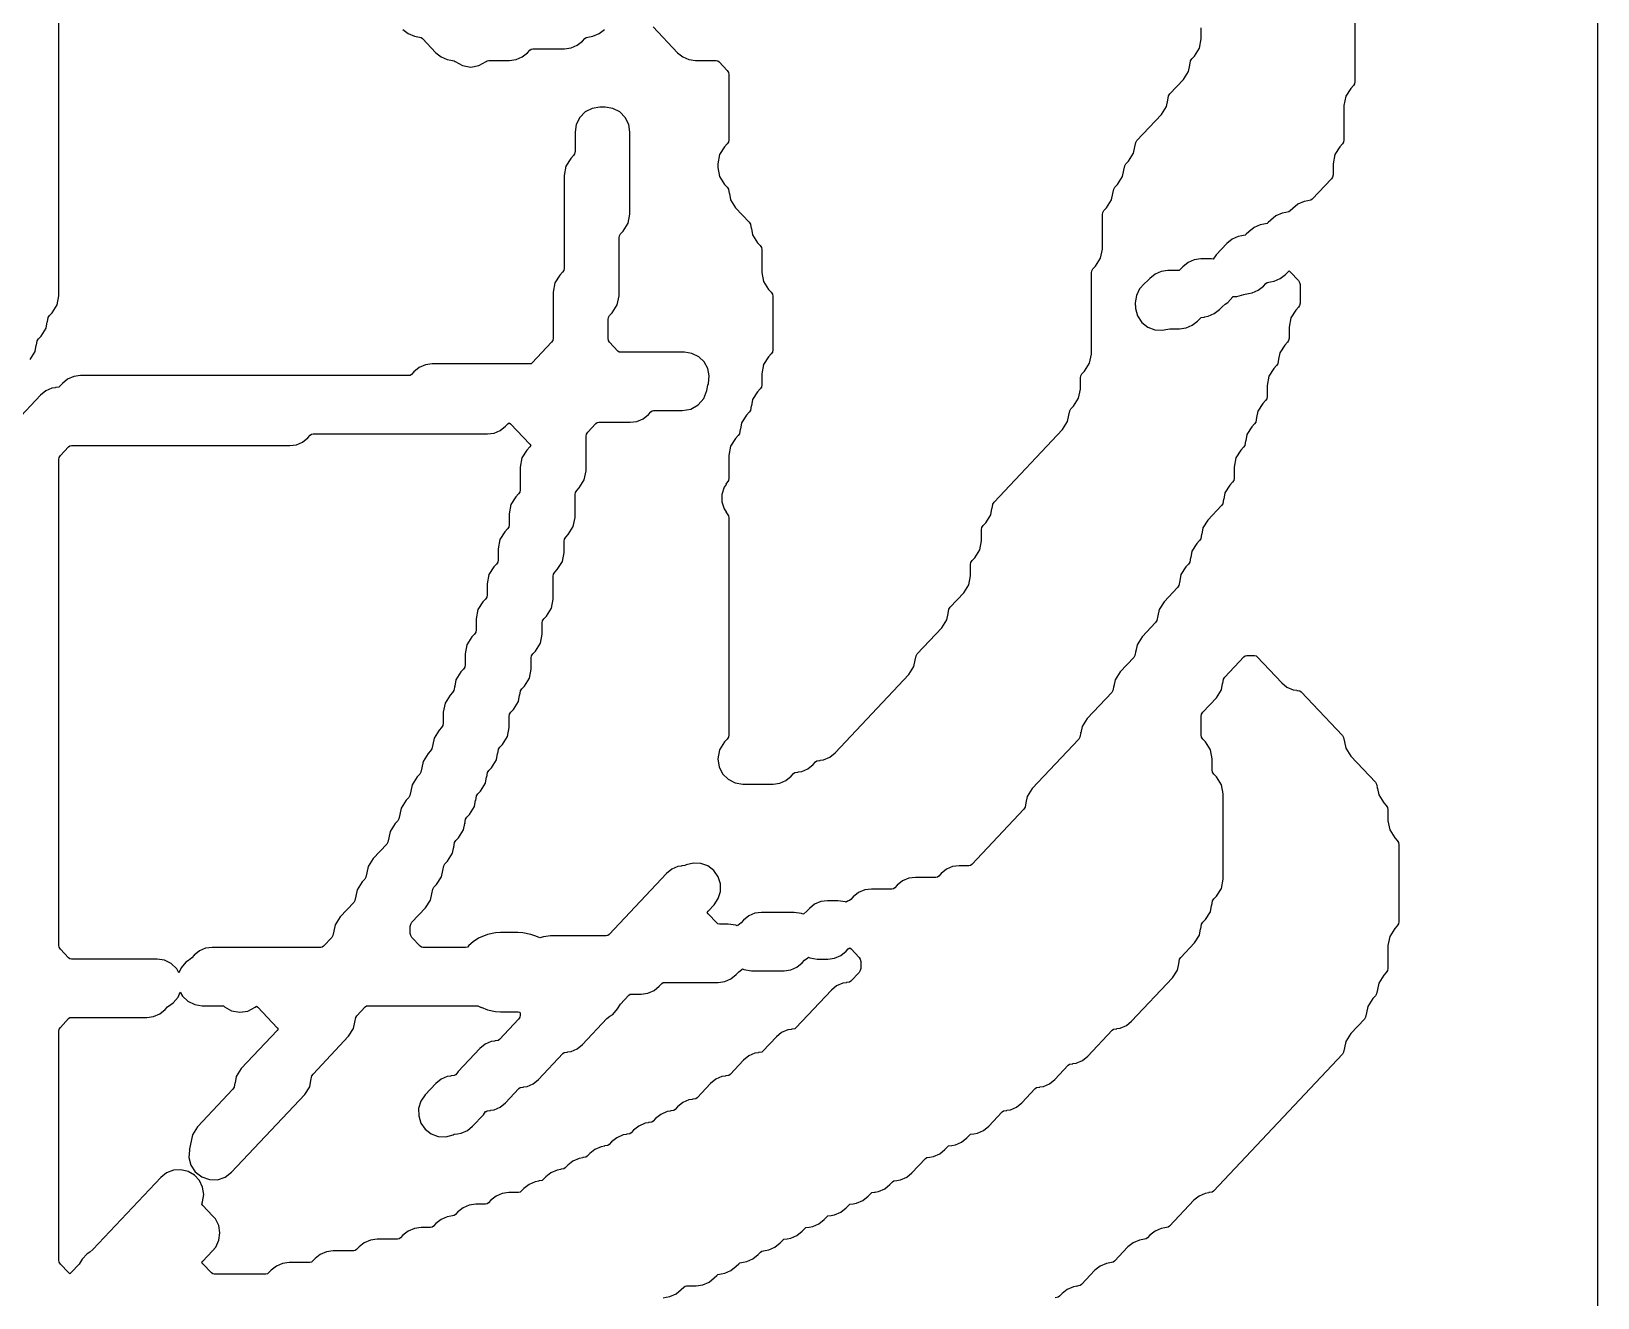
# Model space of a CAD drawing. Header units: millimetres. Extents: x 10 to 410, y 18 to 283.
# Drawn here: x 41.74 to 73.27, y 58.52 to 84 of the extents above; entities that cross this region are included whole.
import ezdxf

# ---------------------------------------------------------------- set-up
doc = ezdxf.new("R2010")
doc.units = ezdxf.units.MM
doc.layers.add('CUT', color=1, linetype='Continuous')

msp = doc.modelspace()

# ---------------------------------------------------------------- linework, layer by layer
at = {"layer": 'CUT'}
for points in [[(52.134, 21), (60.134, 21), (60.134, 24), (73.2679, 24), (73.2679, 144), (60.134, 144), (60.134, 147), (52.134, 147), (52.134, 144), (31.134, 144), (31.134, 147), (23.134, 147), (23.134, 144), (10, 144), (10, 24), (23.134, 24), (23.134, 21), (31.134, 21), (31.134, 24), (52.134, 24)], [(44.5608, 65.2439), (44.425, 65.3104), (44.2754, 65.3333), (42.5523, 65.3333), (42.5202, 65.3377), (42.4949, 65.3581), (42.3296, 65.5337), (42.3056, 65.5715), (42.2972, 65.6155), (42.2972, 75.3824), (42.3056, 75.4264), (42.3296, 75.4642), (42.4949, 75.6398), (42.5202, 75.6602), (42.5523, 75.6646), (46.9448, 75.6646), (47.079, 75.6829), (47.2034, 75.7367), (47.3088, 75.8218), (47.3585, 75.8746), (47.3837, 75.895), (47.4159, 75.8994), (50.9241, 75.8994), (51.0583, 75.9177), (51.1827, 75.9715), (51.2881, 76.0566), (51.3331, 76.1044), (51.3611, 76.1258), (51.3891, 76.1044), (51.7773, 75.6921), (51.7964, 75.6646), (51.7773, 75.637), (51.7182, 75.5742), (51.6174, 75.4158), (51.5822, 75.2314), (51.5822, 74.7727), (51.5738, 74.7287), (51.5497, 74.6909), (51.4971, 74.635), (51.3964, 74.4766), (51.3611, 74.2922), (51.3611, 74.0683), (51.3527, 74.0243), (51.3287, 73.9865), (51.276, 73.9306), (51.1753, 73.7722), (51.1401, 73.5878), (51.1401, 73.3639), (51.1317, 73.3199), (51.1076, 73.2821), (51.055, 73.2262), (50.9542, 73.0678), (50.919, 72.8834), (50.919, 72.6595), (50.9106, 72.6155), (50.8865, 72.5777), (50.8339, 72.5218), (50.7332, 72.3634), (50.6979, 72.179), (50.6979, 71.9551), (50.6895, 71.9111), (50.6655, 71.8733), (50.6128, 71.8174), (50.5121, 71.659), (50.4768, 71.4746), (50.4768, 71.2507), (50.4684, 71.2067), (50.4444, 71.1689), (50.3917, 71.113), (50.291, 70.9546), (50.2667, 70.8272), (50.2647, 70.8276), (50.2474, 70.7371), (50.2233, 70.6993), (50.1707, 70.6434), (50.0699, 70.485), (50.0347, 70.3006), (50.0347, 70.0767), (50.0263, 70.0327), (50.0022, 69.9949), (49.9496, 69.939), (49.8489, 69.7806), (49.8245, 69.6532), (49.8225, 69.6536), (49.8052, 69.5631), (49.7812, 69.5253), (49.7285, 69.4694), (49.6278, 69.311), (49.6035, 69.1836), (49.6014, 69.184), (49.5841, 69.0935), (49.5601, 69.0557), (49.5075, 68.9998), (49.4067, 68.8414), (49.3824, 68.714), (49.3804, 68.7144), (49.3631, 68.6239), (49.339, 68.5861), (49.2864, 68.5302), (49.1856, 68.3718), (49.1613, 68.2444), (49.1593, 68.2448), (49.142, 68.1543), (49.118, 68.1165), (49.0653, 68.0606), (48.9646, 67.9022), (48.9402, 67.7748), (48.9382, 67.7752), (48.9209, 67.6847), (48.8969, 67.6469), (48.6232, 67.3561), (48.5224, 67.1978), (48.4981, 67.0704), (48.4961, 67.0708), (48.4788, 66.9803), (48.4547, 66.9425), (48.4021, 66.8865), (48.3014, 66.7282), (48.277, 66.6008), (48.275, 66.6012), (48.2577, 66.5107), (48.2337, 66.4729), (47.9599, 66.1821), (47.8592, 66.0238), (47.8349, 65.8964), (47.8329, 65.8968), (47.8156, 65.8063), (47.7915, 65.7685), (47.6262, 65.5929), (47.601, 65.5725), (47.5689, 65.5681), (45.3871, 65.5681), (45.2529, 65.5498), (45.1285, 65.496), (45.0231, 65.4109), (44.9734, 65.3581), (44.9084, 65.3056), (44.8561, 65.2728), (44.7577, 65.1578), (44.7155, 65.0589), (44.6706, 65.1397)], [(56.0866, 65.1214), (56.2361, 65.0985), (56.893, 65.0985), (57.0273, 65.1169), (57.1517, 65.1706), (57.2571, 65.2558), (57.3067, 65.3086), (57.3717, 65.3611), (57.3855, 65.3697), (57.413, 65.3562), (57.5626, 65.3333), (57.7773, 65.3333), (57.9116, 65.3517), (58.0359, 65.4054), (58.1413, 65.4906), (58.1863, 65.5384), (58.2144, 65.5598), (58.2424, 65.5384), (58.403, 65.3678), (58.427, 65.33), (58.4354, 65.286), (58.4354, 65.1459), (58.427, 65.1019), (58.403, 65.0641), (58.2377, 64.8885), (58.2125, 64.8681), (58.1466, 64.8591), (58.1471, 64.8552), (58.075, 64.8454), (57.9506, 64.7916), (57.8452, 64.7065), (57.1323, 63.9493), (57.1071, 63.9289), (57.0413, 63.9199), (57.0418, 63.916), (56.9697, 63.9062), (56.8453, 63.8524), (56.7399, 63.7673), (56.4691, 63.4797), (56.4439, 63.4593), (56.378, 63.4503), (56.3786, 63.4464), (56.3064, 63.4366), (56.1821, 63.3828), (56.0767, 63.2977), (55.8059, 63.0101), (55.7807, 62.9897), (55.7148, 62.9807), (55.7154, 62.9768), (55.6432, 62.967), (55.5188, 62.9132), (55.4134, 62.8281), (55.1427, 62.5405), (55.1175, 62.5201), (55.0516, 62.5111), (55.0521, 62.5072), (54.98, 62.4974), (54.8556, 62.4436), (54.7502, 62.3585), (54.7005, 62.3057), (54.6753, 62.2853), (54.6095, 62.2763), (54.61, 62.2724), (54.5379, 62.2626), (54.4135, 62.2088), (54.3081, 62.1237), (54.2584, 62.0709), (54.2332, 62.0505), (54.1673, 62.0415), (54.1678, 62.0376), (54.0957, 62.0278), (53.9713, 61.974), (53.8659, 61.8889), (53.8163, 61.8361), (53.791, 61.8157), (53.7252, 61.8067), (53.7257, 61.8028), (53.6536, 61.793), (53.5292, 61.7392), (53.4238, 61.6541), (53.3741, 61.6013), (53.3489, 61.5809), (53.283, 61.5719), (53.2836, 61.568), (53.2114, 61.5582), (53.087, 61.5044), (52.9817, 61.4193), (52.932, 61.3665), (52.9067, 61.3461), (52.8409, 61.3371), (52.8414, 61.3332), (52.7693, 61.3234), (52.6449, 61.2696), (52.5395, 61.1845), (52.4898, 61.1317), (52.4646, 61.1113), (52.3987, 61.1023), (52.3993, 61.0984), (52.3272, 61.0886), (52.2028, 61.0348), (52.0974, 60.9497), (52.0477, 60.8969), (52.0225, 60.8765), (51.9566, 60.8675), (51.9571, 60.8636), (51.885, 60.8538), (51.7606, 60.8), (51.6552, 60.7149), (51.6055, 60.6621), (51.5803, 60.6417), (51.5482, 60.6373), (51.356, 60.6373), (51.2218, 60.619), (51.0974, 60.5652), (50.992, 60.4801), (50.9423, 60.4273), (50.9171, 60.4069), (50.885, 60.4025), (50.6928, 60.4025), (50.5586, 60.3842), (50.4342, 60.3304), (50.3288, 60.2453), (50.2791, 60.1925), (50.2539, 60.1721), (50.188, 60.1631), (50.1886, 60.1592), (50.1164, 60.1494), (49.992, 60.0956), (49.8866, 60.0105), (49.837, 59.9577), (49.8117, 59.9373), (49.7796, 59.9329), (49.5875, 59.9329), (49.4532, 59.9146), (49.3288, 59.8608), (49.2234, 59.7757), (49.1737, 59.7229), (49.1485, 59.7025), (49.1164, 59.6981), (48.7032, 59.6981), (48.5689, 59.6798), (48.4445, 59.626), (48.3391, 59.5409), (48.2895, 59.4881), (48.2642, 59.4677), (48.2321, 59.4633), (47.8189, 59.4633), (47.6846, 59.445), (47.5603, 59.3912), (47.4549, 59.3061), (47.4052, 59.2533), (47.3799, 59.2329), (47.3478, 59.2285), (46.9346, 59.2285), (46.8004, 59.2102), (46.676, 59.1564), (46.5706, 59.0713), (46.5209, 59.0185), (46.4957, 58.9981), (46.4635, 58.9937), (45.4262, 58.9937), (45.3941, 58.9981), (45.3689, 59.0185), (45.1971, 59.201), (45.178, 59.2285), (45.1971, 59.2561), (45.3922, 59.4633), (45.3898, 59.4656), (45.4558, 59.5378), (45.5196, 59.6738), (45.5401, 59.8226), (45.5156, 59.9708), (45.4481, 60.105), (45.3897, 60.1654), (45.3922, 60.1677), (45.1971, 60.375), (45.1774, 60.4035), (45.1911, 60.4473), (45.2137, 60.5944), (45.1921, 60.7416), (45.128, 60.8759), (45.0273, 60.9855), (44.8989, 61.0605), (44.754, 61.0945), (44.6055, 61.0843), (44.4667, 61.0308), (44.3497, 60.9388), (42.9837, 59.4881), (42.9225, 59.4386), (42.8664, 59.4037), (42.7689, 59.2915), (42.7069, 59.194), (42.5463, 59.0235), (42.5183, 59.0021), (42.4902, 59.0235), (42.3296, 59.194), (42.3056, 59.2318), (42.2972, 59.2759), (42.2972, 63.8772), (42.3056, 63.9212), (42.3296, 63.959), (42.4949, 64.1346), (42.5202, 64.1549), (42.5523, 64.1593), (44.0709, 64.1593), (44.2051, 64.1777), (44.3295, 64.2314), (44.4349, 64.3166), (44.4846, 64.3694), (44.5496, 64.4218), (44.6019, 64.4546), (44.7002, 64.5696), (44.7425, 64.6685), (44.7874, 64.5878), (44.8971, 64.4836), (45.033, 64.417), (45.1825, 64.3941), (45.5792, 64.3941), (45.6114, 64.3897), (45.6315, 64.3734), (45.7759, 64.2921), (45.939, 64.2624), (46.1028, 64.2876), (46.2493, 64.365), (46.2765, 64.3858), (46.3045, 64.3644), (46.6927, 63.9521), (46.7117, 63.9245), (46.6927, 63.897), (45.9703, 63.1297), (45.8696, 62.9713), (45.8452, 62.844), (45.8432, 62.8444), (45.8259, 62.7539), (45.8019, 62.7161), (45.086, 61.9557), (44.9853, 61.7973), (44.9609, 61.67), (44.9589, 61.6704), (44.9286, 61.5115), (44.9262, 61.5059), (44.9253, 61.4946), (44.9237, 61.486), (44.9247, 61.4858), (44.9141, 61.343), (44.9551, 61.1849), (45.0448, 61.0485), (45.1737, 60.9482), (45.3281, 60.8949), (45.4914, 60.8941), (45.6462, 60.946), (45.7761, 61.045), (47.2459, 62.6061), (47.3466, 62.7645), (47.3709, 62.8919), (47.373, 62.8915), (47.3903, 62.982), (47.4143, 63.0198), (48.1302, 63.7801), (48.2309, 63.9385), (48.2552, 64.0659), (48.2572, 64.0655), (48.2745, 64.156), (48.2986, 64.1938), (48.4639, 64.3694), (48.4891, 64.3897), (48.5212, 64.3941), (50.6942, 64.3941), (50.7295, 64.3889), (50.7951, 64.3579), (50.7974, 64.3629), (50.926, 64.3096), (51.0863, 64.2777), (51.1839, 64.2681), (51.5429, 64.2681), (51.5768, 64.2628), (51.5822, 64.2288), (51.5822, 64.2067), (51.5738, 64.1627), (51.5497, 64.1249), (51.1634, 63.7145), (51.1382, 63.6941), (51.0723, 63.6851), (51.0728, 63.6812), (51.0007, 63.6714), (50.8763, 63.6176), (50.7709, 63.5325), (50.3331, 63.0675), (50.2887, 63.003), (50.2793, 63.0005), (50.2545, 62.9898), (50.188, 62.9807), (50.1886, 62.9768), (50.1164, 62.967), (49.992, 62.9132), (49.8866, 62.8281), (49.6699, 62.5979), (49.5841, 62.4733), (49.5394, 62.3287), (49.54, 62.1775), (49.5859, 62.0333), (49.6727, 61.9094), (49.7927, 61.8172), (49.9347, 61.7651), (50.0859, 61.7578), (50.2322, 61.7961), (50.257, 61.8068), (50.3235, 61.8159), (50.323, 61.8198), (50.3951, 61.8297), (50.5195, 61.8834), (50.6249, 61.9686), (50.8416, 62.1988), (50.8861, 62.2633), (50.8954, 62.2657), (50.9202, 62.2764), (50.9867, 62.2855), (50.9862, 62.2894), (51.0583, 62.2993), (51.1827, 62.353), (51.2881, 62.4382), (51.5589, 62.7257), (51.5841, 62.7461), (51.65, 62.7551), (51.6494, 62.759), (51.7215, 62.7689), (51.8459, 62.8226), (51.9513, 62.9078), (52.4432, 63.4301), (52.4684, 63.4505), (52.5342, 63.4595), (52.5337, 63.4634), (52.6058, 63.4733), (52.7302, 63.527), (52.8356, 63.6122), (53.3275, 64.1346), (53.3887, 64.184), (53.4448, 64.219), (53.5423, 64.3311), (53.6043, 64.4286), (53.7696, 64.6042), (53.7948, 64.6245), (53.827, 64.6289), (54.0191, 64.6289), (54.1533, 64.6473), (54.2777, 64.701), (54.3831, 64.7862), (54.4328, 64.839), (54.458, 64.8593), (54.4902, 64.8637), (55.5666, 64.8637), (55.7008, 64.8821), (55.8252, 64.9358), (55.9306, 65.021), (55.9803, 65.0738), (56.0453, 65.1263), (56.0591, 65.1349)]]:
    msp.add_lwpolyline(points, close=True, dxfattribs=at)
for points in [[(41.7191, 77.3986), (41.8198, 77.557), (41.8442, 77.6843), (41.8462, 77.6839), (41.8635, 77.7744), (41.8875, 77.8122), (41.9402, 77.8682), (42.0409, 78.0266), (42.0652, 78.1539), (42.0672, 78.1535), (42.0845, 78.244), (42.1086, 78.2819), (42.1612, 78.3378), (42.262, 78.4962), (42.2972, 78.6805), (42.2972, 89.0009)], [(68.3837, 84.3887), (68.3837, 82.9907), (68.3753, 82.9467), (68.3512, 82.9089), (68.2986, 82.853), (68.1978, 82.6946), (68.1626, 82.5103), (68.1626, 81.8167), (68.1542, 81.7727), (68.1301, 81.7349), (68.0775, 81.679), (67.9768, 81.5206), (67.9415, 81.3362), (67.9415, 81.1123), (67.9331, 81.0683), (67.9091, 81.0305), (67.5227, 80.6202), (67.4975, 80.5998), (67.4316, 80.5908), (67.4322, 80.5869), (67.36, 80.577), (67.2356, 80.5233), (67.1302, 80.4381), (67.0806, 80.3854), (67.0553, 80.365), (66.9895, 80.356), (66.99, 80.3521), (66.9179, 80.3422), (66.7935, 80.2885), (66.6881, 80.2033), (66.6384, 80.1506), (66.6132, 80.1302), (66.5473, 80.1212), (66.5479, 80.1173), (66.4757, 80.1074), (66.3514, 80.0537), (66.246, 79.9685), (66.1963, 79.9158), (66.171, 79.8954), (66.1052, 79.8864), (66.1057, 79.8825), (66.0336, 79.8726), (65.9092, 79.8189), (65.8038, 79.7337), (65.5871, 79.5035), (65.5274, 79.4169), (65.4983, 79.4214), (65.2836, 79.4214), (65.1493, 79.403), (65.0249, 79.3493), (64.9195, 79.2641), (64.8698, 79.2114), (64.8446, 79.191), (64.8125, 79.1866), (64.6204, 79.1866), (64.4861, 79.1682), (64.3617, 79.1145), (64.2563, 79.0293), (64.2066, 78.9766), (64.148, 78.9292), (64.0479, 78.8202), (63.9841, 78.6866), (63.9622, 78.5403), (63.9622, 78.4822), (63.9678, 78.4822), (63.9658, 78.4214), (64.0077, 78.273), (64.0929, 78.1445), (64.2132, 78.048), (64.3572, 77.9928), (64.5111, 77.9841), (64.5786, 78.0015), (64.6595, 78.0126), (64.8516, 78.0126), (64.9859, 78.0309), (65.1102, 78.0847), (65.2156, 78.1698), (65.2653, 78.2226), (65.2906, 78.243), (65.3564, 78.252), (65.3559, 78.2559), (65.428, 78.2657), (65.5524, 78.3195), (65.6578, 78.4046), (65.7075, 78.4574), (65.7724, 78.5099), (65.8248, 78.5427), (65.9231, 78.6577), (65.9272, 78.6671), (66.003, 78.6635), (66.1494, 78.7018), (66.1742, 78.7125), (66.2407, 78.7216), (66.2402, 78.7255), (66.3123, 78.7353), (66.4367, 78.7891), (66.5421, 78.8742), (66.5918, 78.927), (66.617, 78.9474), (66.6828, 78.9564), (66.6823, 78.9603), (66.7544, 78.9701), (66.8788, 79.0239), (66.9842, 79.109), (67.0292, 79.1568), (67.0572, 79.1782), (67.0852, 79.1568), (67.2458, 78.9863), (67.2699, 78.9484), (67.2783, 78.9044), (67.2783, 78.5295), (67.2699, 78.4855), (67.2458, 78.4477), (67.1932, 78.3918), (67.0925, 78.2334), (67.0572, 78.049), (67.0572, 77.8251), (67.0488, 77.7811), (67.0248, 77.7433), (66.9721, 77.6874), (66.8714, 77.529), (66.8471, 77.4016), (66.845, 77.402), (66.8277, 77.3115), (66.8037, 77.2737), (66.7511, 77.2178), (66.6503, 77.0594), (66.6151, 76.875), (66.6151, 76.6511), (66.6067, 76.6071), (66.5826, 76.5693), (66.53, 76.5134), (66.4292, 76.355), (66.4049, 76.2276), (66.4029, 76.228), (66.3856, 76.1375), (66.3616, 76.0997), (66.3089, 76.0438), (66.2082, 75.8854), (66.1838, 75.758), (66.1818, 75.7584), (66.1645, 75.6679), (66.1405, 75.6301), (66.0878, 75.5742), (65.9871, 75.4158), (65.9519, 75.2314), (65.9519, 75.0075), (65.9435, 74.9635), (65.9194, 74.9257), (65.8668, 74.8698), (65.766, 74.7114), (65.7417, 74.584), (65.7397, 74.5844), (65.7224, 74.4939), (65.6983, 74.4561), (65.4246, 74.1654), (65.3239, 74.007), (65.2996, 73.8796), (65.2975, 73.88), (65.2802, 73.7895), (65.2562, 73.7517), (65.2035, 73.6958), (65.1028, 73.5374), (65.0785, 73.41), (65.0765, 73.4104), (65.0592, 73.3199), (65.0351, 73.2821), (64.9825, 73.2262), (64.8817, 73.0678), (64.8574, 72.9404), (64.8554, 72.9408), (64.8381, 72.8503), (64.8141, 72.8125), (64.5403, 72.5218), (64.4396, 72.3634), (64.4153, 72.236), (64.4133, 72.2364), (64.396, 72.1459), (64.3719, 72.1081), (64.0982, 71.8174), (63.9975, 71.659), (63.9731, 71.5316), (63.9711, 71.532), (63.9538, 71.4415), (63.9298, 71.4037), (63.656, 71.113), (63.5553, 70.9546), (63.531, 70.8272), (63.529, 70.8276), (63.5117, 70.7371), (63.4876, 70.6993), (62.9928, 70.1738), (62.8921, 70.0154), (62.8678, 69.888), (62.8658, 69.8884), (62.8485, 69.7979), (62.8244, 69.7601), (61.8875, 68.765), (61.7867, 68.6066), (61.7624, 68.4792), (61.7604, 68.4796), (61.7431, 68.3891), (61.7191, 68.3513), (60.6695, 67.2365), (60.6443, 67.2161), (60.6121, 67.2117), (60.42, 67.2117), (60.2857, 67.1934), (60.1613, 67.1396), (60.056, 67.0545), (60.0063, 67.0017), (59.981, 66.9813), (59.9489, 66.9769), (59.5357, 66.9769), (59.4014, 66.9586), (59.2771, 66.9048), (59.1717, 66.8197), (59.122, 66.7669), (59.0967, 66.7465), (59.0646, 66.7421), (58.6514, 66.7421), (58.5172, 66.7238), (58.3928, 66.67), (58.2874, 66.5849), (58.2377, 66.5321), (58.212, 66.5113), (58.1735, 66.4947), (58.1438, 66.4762), (58.1296, 66.4833), (57.9766, 66.5073), (57.7671, 66.5073), (57.6329, 66.489), (57.5085, 66.4352), (57.4031, 66.3501), (57.3534, 66.2973), (57.2884, 66.2448), (57.2746, 66.2362), (57.2471, 66.2496), (57.0976, 66.2725), (56.4407, 66.2725), (56.3064, 66.2542), (56.1821, 66.2004), (56.0767, 66.1153), (56.027, 66.0625), (55.962, 66.01), (55.9482, 66.0014), (55.9207, 66.0148), (55.7712, 66.0377), (55.5955, 66.0377), (55.5634, 66.0421), (55.5382, 66.0625), (55.3664, 66.245), (55.3473, 66.2725), (55.3664, 66.3001), (55.4841, 66.4252), (55.57, 66.5498), (55.6147, 66.6943), (55.614, 66.8456), (55.5682, 66.9898), (55.4813, 67.1137), (55.3614, 67.2059), (55.2193, 67.258), (55.0682, 67.2652), (54.9218, 67.2269), (54.897, 67.2162), (54.8305, 67.2071), (54.8311, 67.2032), (54.7589, 67.1934), (54.6346, 67.1396), (54.5292, 67.0545), (53.3741, 65.8277), (53.3489, 65.8073), (53.3167, 65.8029), (52.1935, 65.8029), (52.0511, 65.7822), (51.9769, 65.7602), (51.8997, 65.7941), (51.7963, 65.8266), (51.6359, 65.8585), (51.5384, 65.8681), (51.1839, 65.8681), (51.0863, 65.8585), (50.926, 65.8266), (50.7458, 65.752), (50.6394, 65.6809), (50.5523, 65.607), (50.5217, 65.5744), (50.4841, 65.5681), (49.6266, 65.5681), (49.5945, 65.5725), (49.5692, 65.5929), (49.4039, 65.7685), (49.3799, 65.8063), (49.3715, 65.8503), (49.3715, 65.9904), (49.3799, 66.0344), (49.4039, 66.0722), (49.6777, 66.3629), (49.7784, 66.5213), (49.8027, 66.6487), (49.8047, 66.6483), (49.822, 66.7388), (49.8461, 66.7766), (49.8987, 66.8325), (49.9995, 66.9909), (50.0238, 67.1183), (50.0258, 67.1179), (50.0431, 67.2084), (50.0672, 67.2462), (50.1198, 67.3021), (50.2205, 67.4605), (50.2449, 67.5879), (50.2469, 67.5875), (50.2642, 67.678), (50.2882, 67.7158), (50.3409, 67.7717), (50.4416, 67.9301), (50.466, 68.0575), (50.468, 68.0571), (50.4853, 68.1476), (50.5093, 68.1854), (50.562, 68.2413), (50.6627, 68.3997), (50.687, 68.5271), (50.689, 68.5267), (50.7063, 68.6172), (50.7304, 68.655), (50.783, 68.7109), (50.8838, 68.8693), (50.9081, 68.9967), (50.9101, 68.9963), (50.9274, 69.0868), (50.9514, 69.1246), (51.0041, 69.1805), (51.1048, 69.3389), (51.1292, 69.4663), (51.1312, 69.4659), (51.1485, 69.5564), (51.1725, 69.5942), (51.2252, 69.6501), (51.3259, 69.8085), (51.3611, 69.9929), (51.3611, 70.2168), (51.3695, 70.2608), (51.3936, 70.2986), (51.4462, 70.3545), (51.547, 70.5129), (51.5713, 70.6403), (51.5733, 70.6399), (51.5906, 70.7304), (51.6147, 70.7682), (51.6673, 70.8241), (51.768, 70.9825), (51.8033, 71.1669), (51.8033, 71.3908), (51.8117, 71.4348), (51.8357, 71.4726), (51.8884, 71.5285), (51.9891, 71.6869), (52.0243, 71.8713), (52.0243, 72.0952), (52.0328, 72.1392), (52.0568, 72.177), (52.1095, 72.233), (52.2102, 72.3913), (52.2454, 72.5757), (52.2454, 73.0344), (52.2538, 73.0784), (52.2779, 73.1162), (52.3305, 73.1722), (52.4313, 73.3305), (52.4665, 73.5149), (52.4665, 73.7388), (52.4749, 73.7828), (52.4989, 73.8206), (52.5516, 73.8766), (52.6523, 74.0349), (52.6876, 74.2193), (52.6876, 74.678), (52.696, 74.722), (52.72, 74.7598), (52.7727, 74.8158), (52.8734, 74.9741), (52.9086, 75.1585), (52.9086, 75.852), (52.917, 75.896), (52.9411, 75.9338), (53.1064, 76.1094), (53.1316, 76.1298), (53.1637, 76.1342), (53.798, 76.1342), (53.9323, 76.1525), (54.0567, 76.2063), (54.1621, 76.2914), (54.2117, 76.3442), (54.237, 76.3646), (54.2691, 76.369), (54.8462, 76.369), (55.0156, 76.3985), (55.1649, 76.4837), (55.2765, 76.6143), (55.3373, 76.7751), (55.358, 76.8833), (55.3714, 76.9139), (55.3879, 77.0651), (55.3582, 77.2142), (55.285, 77.3475), (55.1751, 77.4526), (55.0387, 77.5199), (54.8884, 77.543), (53.6059, 77.543), (53.5737, 77.5474), (53.5485, 77.5678), (53.3832, 77.7433), (53.3592, 77.7811), (53.3508, 77.8251), (53.3508, 78.2), (53.3592, 78.244), (53.3832, 78.2819), (53.4359, 78.3378), (53.5366, 78.4962), (53.5719, 78.6805), (53.5719, 79.8436), (53.5803, 79.8876), (53.6043, 79.9255), (53.657, 79.9814), (53.7577, 80.1398), (53.7929, 80.3241), (53.7929, 81.9738), (53.7685, 82.1283), (53.6974, 82.2677), (53.5868, 82.3783), (53.4474, 82.4493), (53.2929, 82.4738), (53.1876, 82.4738), (53.0331, 82.4493), (52.8937, 82.3783), (52.7831, 82.2677), (52.712, 82.1283), (52.6876, 81.9738), (52.6876, 81.5819), (52.6792, 81.5379), (52.6551, 81.5001), (52.6025, 81.4442), (52.5017, 81.2858), (52.4665, 81.1014), (52.4665, 79.2339), (52.4581, 79.1899), (52.434, 79.1521), (52.3814, 79.0962), (52.2807, 78.9378), (52.2454, 78.7534), (52.2454, 77.8251), (52.237, 77.7811), (52.213, 77.7433), (51.8266, 77.333), (51.8014, 77.3126), (51.7692, 77.3082), (49.8085, 77.3082), (49.6743, 77.2898), (49.5499, 77.2361), (49.4445, 77.1509), (49.3948, 77.0982), (49.3696, 77.0778), (49.3375, 77.0734), (42.7342, 77.0734), (42.6, 77.055), (42.4756, 77.0013), (42.3702, 76.9161), (42.3205, 76.8634), (42.2953, 76.843), (42.2294, 76.834), (42.23, 76.8301), (42.1578, 76.8202), (42.0335, 76.7665), (41.9281, 76.6813), (41.4362, 76.1589)], [(49.2234, 84.0398), (49.3288, 83.9547), (49.4532, 83.901), (49.5253, 83.8911), (49.5248, 83.8872), (49.5907, 83.8782), (49.6159, 83.8578), (49.8866, 83.5702), (49.992, 83.4851), (50.1164, 83.4314), (50.1886, 83.4215), (50.188, 83.4176), (50.2539, 83.4086), (50.2731, 83.393), (50.4207, 83.3105), (50.5874, 83.2819), (50.754, 83.3105), (50.9016, 83.393), (50.9209, 83.4086), (50.953, 83.413), (51.3662, 83.413), (51.5005, 83.4314), (51.6249, 83.4851), (51.7303, 83.5702), (51.7799, 83.623), (51.8052, 83.6434), (51.8373, 83.6478), (52.4716, 83.6478), (52.6058, 83.6662), (52.7302, 83.7199), (52.8356, 83.805), (52.8853, 83.8578), (52.9105, 83.8782), (52.9764, 83.8872), (52.9759, 83.8911), (53.048, 83.901), (53.1724, 83.9547), (53.2778, 84.0398)], [(54.2584, 84.0926), (54.7502, 83.5702), (54.8556, 83.4851), (54.98, 83.4314), (55.1143, 83.413), (55.5275, 83.413), (55.5596, 83.4086), (55.5848, 83.3882), (55.7501, 83.2127), (55.7742, 83.1749), (55.7826, 83.1309), (55.7826, 81.8167), (55.7742, 81.7727), (55.7501, 81.7349), (55.6975, 81.679), (55.5967, 81.5206), (55.5615, 81.3362), (55.5615, 81.2633), (55.5967, 81.079), (55.6975, 80.9206), (55.7501, 80.8647), (55.7742, 80.8269), (55.7915, 80.7363), (55.7935, 80.7367), (55.8178, 80.6094), (55.9185, 80.451), (56.1923, 80.1603), (56.2163, 80.1224), (56.2336, 80.0319), (56.2356, 80.0323), (56.2599, 79.905), (56.3607, 79.7466), (56.4133, 79.6907), (56.4374, 79.6528), (56.4458, 79.6088), (56.4458, 79.1501), (56.481, 78.9658), (56.5817, 78.8074), (56.6344, 78.7515), (56.6584, 78.7136), (56.6669, 78.6696), (56.6669, 77.5903), (56.6584, 77.5463), (56.6344, 77.5085), (56.5817, 77.4526), (56.481, 77.2942), (56.4458, 77.1098), (56.4458, 76.8859), (56.4374, 76.8419), (56.4133, 76.8041), (56.3607, 76.7482), (56.2599, 76.5898), (56.2356, 76.4624), (56.2336, 76.4628), (56.2163, 76.3723), (56.1923, 76.3345), (56.1396, 76.2786), (56.0389, 76.1202), (56.0145, 75.9928), (56.0125, 75.9932), (55.9952, 75.9027), (55.9712, 75.8649), (55.9185, 75.809), (55.8178, 75.6506), (55.7826, 75.4662), (55.7826, 75.0075), (55.7742, 74.9635), (55.7247, 74.8857), (55.7276, 74.8839), (55.6882, 74.8269), (55.6434, 74.6832), (55.6434, 74.5327), (55.6882, 74.3891), (55.7276, 74.332), (55.7247, 74.3302), (55.7742, 74.2524), (55.7826, 74.2084), (55.7826, 69.8419), (55.7742, 69.7979), (55.7501, 69.7601), (55.6975, 69.7042), (55.5967, 69.5458), (55.5615, 69.3614), (55.5615, 69.3553), (55.586, 69.2008), (55.657, 69.0615), (55.7676, 68.9508), (55.907, 68.8798), (56.0615, 68.8553), (56.6719, 68.8553), (56.8062, 68.8737), (56.9306, 68.9274), (57.036, 69.0126), (57.0857, 69.0654), (57.1109, 69.0858), (57.1768, 69.0948), (57.1762, 69.0986), (57.2483, 69.1085), (57.3727, 69.1622), (57.4781, 69.2474), (57.5278, 69.3002), (57.553, 69.3206), (57.6189, 69.3296), (57.6184, 69.3334), (57.6905, 69.3433), (57.8149, 69.397), (57.9203, 69.4822), (59.4048, 71.0589), (59.5056, 71.2173), (59.5299, 71.3447), (59.5319, 71.3443), (59.5492, 71.4348), (59.5732, 71.4726), (60.068, 71.9981), (60.1688, 72.1565), (60.1931, 72.2839), (60.1951, 72.2835), (60.2124, 72.374), (60.2365, 72.4118), (60.5102, 72.7026), (60.6109, 72.8609), (60.6461, 73.0453), (60.6461, 73.2692), (60.6546, 73.3132), (60.6786, 73.351), (60.7313, 73.407), (60.832, 73.5653), (60.8672, 73.7497), (60.8672, 73.9736), (60.8756, 74.0176), (60.8997, 74.0554), (60.9523, 74.1114), (61.0531, 74.2697), (61.0774, 74.3971), (61.0794, 74.3967), (61.0967, 74.4872), (61.1207, 74.525), (62.4998, 75.9898), (62.6006, 76.1481), (62.6249, 76.2755), (62.6269, 76.2751), (62.6442, 76.3656), (62.6683, 76.4034), (62.7209, 76.4594), (62.8216, 76.6177), (62.8569, 76.8021), (62.8569, 77.026), (62.8653, 77.07), (62.8893, 77.1078), (62.942, 77.1638), (63.0427, 77.3222), (63.0779, 77.5065), (63.0779, 79.1392), (63.0863, 79.1832), (63.1104, 79.2211), (63.163, 79.277), (63.2638, 79.4354), (63.299, 79.6197), (63.299, 80.3132), (63.3074, 80.3573), (63.3315, 80.3951), (63.3841, 80.451), (63.4849, 80.6094), (63.5092, 80.7367), (63.5112, 80.7363), (63.5285, 80.8269), (63.5525, 80.8647), (63.6052, 80.9206), (63.7059, 81.079), (63.7303, 81.2063), (63.7323, 81.2059), (63.7496, 81.2965), (63.7736, 81.3343), (63.8263, 81.3902), (63.927, 81.5486), (63.9513, 81.6759), (63.9533, 81.6755), (63.9706, 81.7661), (63.9947, 81.8039), (64.4895, 82.3294), (64.5902, 82.4878), (64.6145, 82.6151), (64.6166, 82.6147), (64.6339, 82.7053), (64.6579, 82.7431), (64.9316, 83.0338), (65.0324, 83.1922), (65.0567, 83.3195), (65.0587, 83.3191), (65.076, 83.4097), (65.1, 83.4475), (65.1527, 83.5034), (65.2534, 83.6618), (65.2887, 83.8461), (65.2887, 84.0701)], [(54.458, 58.5197), (54.5239, 58.5287), (54.5234, 58.5326), (54.5955, 58.5425), (54.7199, 58.5962), (54.8253, 58.6814), (54.875, 58.7341), (54.9002, 58.7545), (54.9323, 58.7589), (55.1244, 58.7589), (55.2587, 58.7773), (55.3831, 58.831), (55.4885, 58.9162), (55.5382, 58.9689), (55.5634, 58.9893), (55.6292, 58.9983), (55.6287, 59.0022), (55.7008, 59.0121), (55.8252, 59.0658), (55.9306, 59.151), (55.9803, 59.2037), (56.0055, 59.2241), (56.0714, 59.2331), (56.0709, 59.237), (56.143, 59.2469), (56.2674, 59.3006), (56.3728, 59.3858), (56.4225, 59.4385), (56.4477, 59.4589), (56.5135, 59.4679), (56.513, 59.4718), (56.5851, 59.4817), (56.7095, 59.5354), (56.8149, 59.6206), (56.8646, 59.6733), (56.8898, 59.6937), (56.9557, 59.7027), (56.9551, 59.7066), (57.0273, 59.7165), (57.1517, 59.7702), (57.2571, 59.8554), (57.3067, 59.9081), (57.332, 59.9285), (57.3978, 59.9375), (57.3973, 59.9414), (57.4694, 59.9513), (57.5938, 60.005), (57.6992, 60.0902), (57.7489, 60.1429), (57.7741, 60.1633), (57.84, 60.1723), (57.8394, 60.1762), (57.9116, 60.1861), (58.0359, 60.2398), (58.1413, 60.325), (58.191, 60.3777), (58.2163, 60.3981), (58.2821, 60.4071), (58.2816, 60.411), (58.3537, 60.4209), (58.4781, 60.4746), (58.5835, 60.5598), (58.6332, 60.6125), (58.6584, 60.6329), (58.7243, 60.6419), (58.7237, 60.6458), (58.7958, 60.6557), (58.9202, 60.7094), (59.0256, 60.7946), (59.0753, 60.8473), (59.1005, 60.8677), (59.1664, 60.8767), (59.1659, 60.8806), (59.238, 60.8905), (59.3624, 60.9442), (59.4678, 61.0294), (59.7385, 61.3169), (59.7638, 61.3373), (59.8296, 61.3463), (59.8291, 61.3502), (59.9012, 61.3601), (60.0256, 61.4138), (60.131, 61.499), (60.1807, 61.5517), (60.2059, 61.5721), (60.2718, 61.5811), (60.2712, 61.585), (60.3433, 61.5949), (60.4677, 61.6486), (60.5731, 61.7338), (60.6228, 61.7865), (60.648, 61.8069), (60.7139, 61.8159), (60.7134, 61.8198), (60.7855, 61.8297), (60.9099, 61.8834), (61.0153, 61.9686), (61.286, 62.2561), (61.3113, 62.2765), (61.3771, 62.2855), (61.3766, 62.2894), (61.4487, 62.2993), (61.5731, 62.353), (61.6785, 62.4382), (61.9493, 62.7257), (61.9745, 62.7461), (62.0403, 62.7551), (62.0398, 62.759), (62.1119, 62.7689), (62.2363, 62.8226), (62.3417, 62.9078), (62.6125, 63.1953), (62.6377, 63.2157), (62.7035, 63.2247), (62.703, 63.2286), (62.7751, 63.2385), (62.8995, 63.2922), (63.0049, 63.3774), (63.4968, 63.8998), (63.522, 63.9201), (63.5878, 63.9291), (63.5873, 63.933), (63.6594, 63.9429), (63.7838, 63.9966), (63.8892, 64.0818), (64.7105, 64.9541), (64.8113, 65.1125), (64.8356, 65.2399), (64.8376, 65.2395), (64.8549, 65.33), (64.879, 65.3678), (65.1527, 65.6585), (65.2534, 65.8169), (65.2778, 65.9443), (65.2798, 65.9439), (65.2971, 66.0344), (65.3211, 66.0722), (65.3738, 66.1281), (65.4745, 66.2865), (65.4988, 66.4139), (65.5008, 66.4135), (65.5181, 66.504), (65.5422, 66.5418), (65.5948, 66.5977), (65.6956, 66.7561), (65.7308, 66.9405), (65.7308, 68.657), (65.6956, 68.8414), (65.5948, 68.9998), (65.5422, 69.0557), (65.5181, 69.0935), (65.5097, 69.1375), (65.5097, 69.3614), (65.4745, 69.5458), (65.3738, 69.7042), (65.3211, 69.7601), (65.2971, 69.7979), (65.2887, 69.8419), (65.2887, 70.2168), (65.2971, 70.2608), (65.3211, 70.2986), (65.5948, 70.5893), (65.6956, 70.7477), (65.7199, 70.8751), (65.7219, 70.8747), (65.7392, 70.9652), (65.7633, 71.003), (66.1496, 71.4134), (66.1748, 71.4338), (66.207, 71.4382), (66.36, 71.4382), (66.3921, 71.4338), (66.4173, 71.4134), (66.9092, 70.891), (67.0146, 70.8058), (67.139, 70.7521), (67.2111, 70.7422), (67.2106, 70.7384), (67.2764, 70.7294), (67.3016, 70.709), (68.1301, 69.829), (68.1542, 69.7912), (68.1715, 69.7007), (68.1735, 69.7011), (68.1978, 69.5737), (68.2986, 69.4153), (68.7933, 68.8898), (68.8174, 68.852), (68.8347, 68.7615), (68.8367, 68.7619), (68.861, 68.6345), (68.9618, 68.4761), (69.0144, 68.4202), (69.0385, 68.3824), (69.0469, 68.3384), (69.0469, 68.1145), (69.0821, 67.9301), (69.1828, 67.7717), (69.2355, 67.7158), (69.2595, 67.678), (69.2679, 67.634), (69.2679, 66.0851), (69.2595, 66.0411), (69.2355, 66.0033), (69.1828, 65.9473), (69.0821, 65.789), (69.0469, 65.6046), (69.0469, 65.1459), (69.0385, 65.1019), (69.0144, 65.0641), (68.9618, 65.0081), (68.861, 64.8498), (68.8367, 64.7224), (68.8347, 64.7228), (68.8174, 64.6323), (68.7933, 64.5945), (68.7407, 64.5385), (68.64, 64.3802), (68.6156, 64.2528), (68.6136, 64.2532), (68.5963, 64.1627), (68.5723, 64.1249), (68.2986, 63.8341), (68.1978, 63.6758), (68.1735, 63.5484), (68.1715, 63.5488), (68.1542, 63.4583), (68.1301, 63.4205), (65.5331, 60.6621), (65.5078, 60.6417), (65.442, 60.6327), (65.4425, 60.6288), (65.3704, 60.619), (65.246, 60.5652), (65.1406, 60.4801), (64.6488, 59.9577), (64.6235, 59.9373), (64.5577, 59.9283), (64.5582, 59.9244), (64.4861, 59.9146), (64.3617, 59.8608), (64.2563, 59.7757), (64.2066, 59.7229), (64.1814, 59.7025), (64.1155, 59.6935), (64.1161, 59.6896), (64.044, 59.6798), (63.9196, 59.626), (63.8142, 59.5409), (63.5434, 59.2533), (63.5182, 59.2329), (63.4523, 59.2239), (63.4529, 59.22), (63.3807, 59.2102), (63.2564, 59.1564), (63.151, 59.0713), (62.8802, 58.7837), (62.855, 58.7633), (62.7891, 58.7543), (62.7896, 58.7504), (62.7175, 58.7405), (62.5931, 58.6868), (62.4877, 58.6017), (62.4381, 58.5489), (62.4128, 58.5285), (62.347, 58.5195)]]:
    msp.add_lwpolyline(points, dxfattribs=at)

doc.saveas('drawing.dxf')
